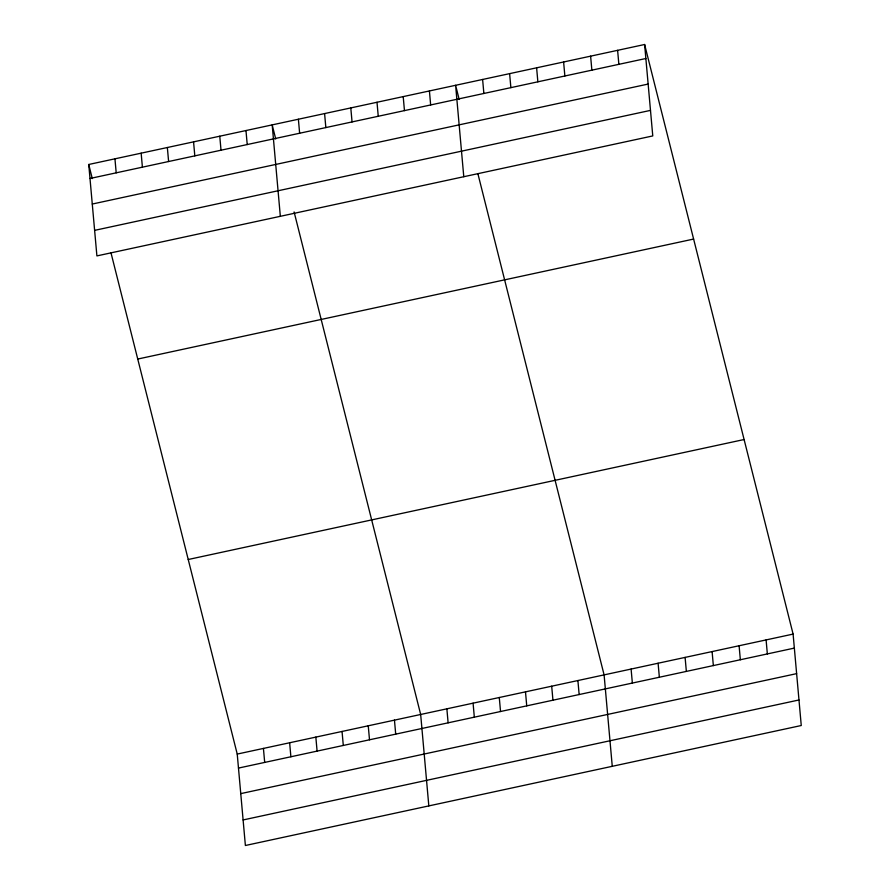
<?xml version="1.0" encoding="UTF-8"?>
<svg xmlns="http://www.w3.org/2000/svg" width="890" height="890" viewBox="0 0 890 890"><rect width="100%" height="100%" fill="white"/><g stroke="black" fill="none" stroke-linecap="round" stroke-linejoin="round"><path stroke-width="1.33" d="M644.616 44.5L652.77 135.925L96.899 255.908L88.744 164.483L644.616 44.5L793.101 634.092L801.256 725.517L245.384 845.5L237.23 754.075L110.983 252.805M89.99 178.489L645.862 58.506M92.271 204.044L648.143 84.061M94.618 230.365L650.49 110.382M137.739 359.048L693.61 239.065M188.224 559.51L744.096 439.526M237.23 754.075L793.101 634.092M238.476 768.081L794.347 648.098M240.756 793.624L796.628 673.641M243.104 819.946L798.975 699.974M459.162 99.38L455.613 85.295L463.779 176.721M477.863 173.617L604.099 674.887L612.264 766.312M275.722 138.974L272.184 124.889L280.339 216.315M294.101 211.931L420.67 714.481L428.824 805.906M88.744 164.483L92.282 178.567M766.101 639.921L767.347 653.928M739.101 645.74L740.347 659.757M712.1 651.569L713.346 665.575M685.1 657.399L686.357 671.405M617.615 50.33L618.861 64.336M658.099 663.228L659.356 677.234M590.615 56.159L591.861 70.165M631.099 669.058L632.356 683.064M563.615 61.989L564.861 75.995M536.614 67.807L537.86 81.824M577.899 680.539L579.145 694.545M509.614 73.636L510.871 87.643M551.689 686.19L552.946 700.207M482.614 79.466L483.871 93.472M525.489 691.853L526.735 705.859M499.279 697.504L500.536 711.522M429.414 90.947L430.66 104.964M473.08 703.167L474.326 717.173M403.203 96.61L404.461 110.616M446.869 708.818L448.115 722.825M377.004 102.261L378.25 116.267M350.793 107.924L352.051 121.93M394.459 720.132L395.705 734.139M324.594 113.575L325.84 127.582M368.249 725.784L369.506 739.801M298.384 119.227L299.63 133.244M342.049 731.447L343.295 745.453M315.839 737.098L317.096 751.115M245.974 130.541L247.22 144.558M289.639 742.761L290.885 756.767M219.763 136.203L221.02 150.21M263.429 748.412L264.686 762.419M193.564 141.855L194.81 155.861M167.353 147.518L168.611 161.524M141.154 153.169L142.4 167.175M114.944 158.832L116.201 172.838"/></g></svg>
